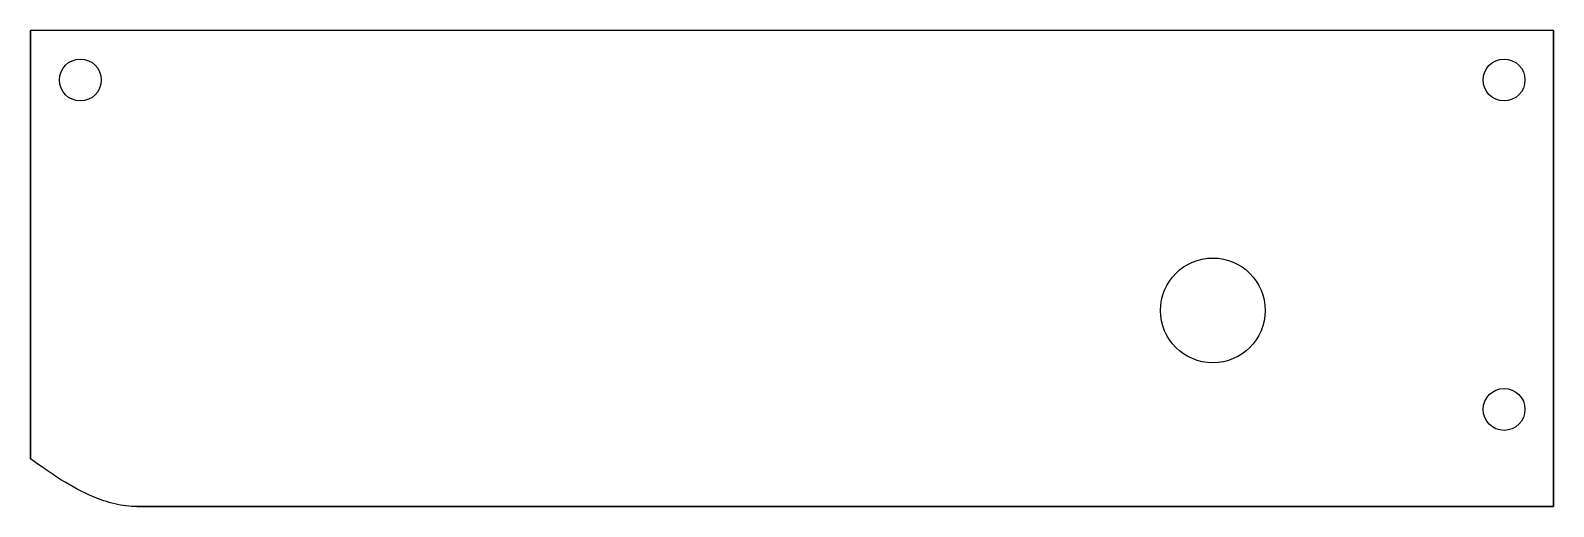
# Model space of a CAD drawing. Header units: millimetres. Extents: x -10 to 70, y 5 to 30.
import ezdxf

# ---------------------------------------------------------------- set-up
doc = ezdxf.new("R2010")
doc.units = ezdxf.units.MM
doc.layers.get('0').update_dxf_attribs({"linetype": 'CONTINUOUS'})

msp = doc.modelspace()

# ---------------------------------------------------------------- linework, layer by layer
for p, q in [((70, 30), (-10.022, 30)), ((-10.022, 30), (-10.022, 7.5)), ((-10.022, 7.5), (-10.022, 30)), ((70, 30), (-10.022, 30)), ((70, 5), (70, 30)), ((70, 30), (70, 5)), ((-4.432, 5), (70, 5)), ((70, 5), (-4.432, 5))]:
    msp.add_line(p, q)
for centre, radius in [((-7.4, 27.4), 1.1), ((-7.4, 27.4), 1.1), ((67.4, 27.4), 1.1), ((67.4, 27.4), 1.1), ((52.1, 15.3), 2.75), ((67.4, 10.1), 1.1), ((67.4, 10.1), 1.1)]:
    msp.add_circle(centre, radius)
msp.add_open_spline([(-4.432, 5), (-4.801, 5), (-5.202, 5.048), (-5.987, 5.229), (-6.371, 5.361), (-7.273, 5.736), (-7.856, 6.055), (-8.981, 6.763), (-9.526, 7.15), (-10.022, 7.5)], degree=3, knots=[1.4170784, 1.4170784, 1.4170784, 1.4170784, 1.5279241, 1.5279241, 1.6387699, 1.6387699, 1.8208808, 1.8208808, 2.0029917, 2.0029917, 2.0029917, 2.0029917])
msp.add_open_spline([(-4.432, 5), (-4.801, 5), (-5.202, 5.048), (-5.987, 5.229), (-6.371, 5.361), (-7.273, 5.736), (-7.856, 6.055), (-8.981, 6.763), (-9.526, 7.15), (-10.022, 7.5)], degree=3, knots=[1.4170784, 1.4170784, 1.4170784, 1.4170784, 1.5279241, 1.5279241, 1.6387699, 1.6387699, 1.8208808, 1.8208808, 2.0029917, 2.0029917, 2.0029917, 2.0029917])

doc.saveas('drawing.dxf')
